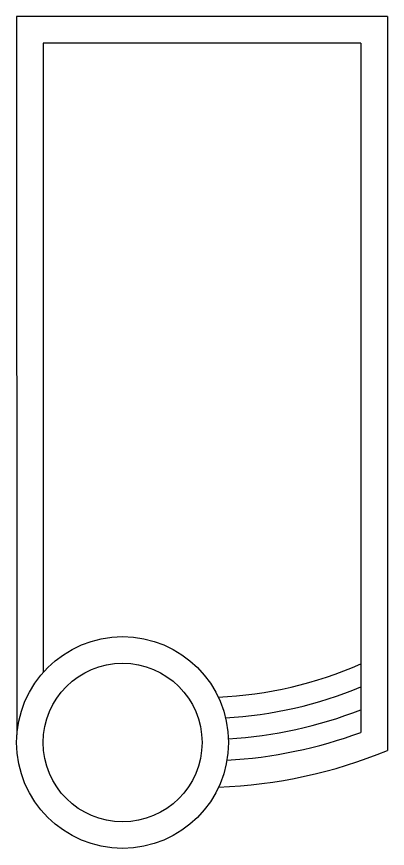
# Model space of a CAD drawing. Header units: inches. Extents: x 2870606 to 3671143, y -733551 to -473558.
# Drawn here: x 2884906 to 2888406, y -488271 to -480414 of the extents above; entities that cross this region are included whole.
import ezdxf

# ---------------------------------------------------------------- set-up
doc = ezdxf.new("R2010")
doc.units = ezdxf.units.IN
doc.header["$MEASUREMENT"] = 0

msp = doc.modelspace()

# ---------------------------------------------------------------- linework, layer by layer
at = {"color": 7}
for p, q in [((2884905.64, -480414), (2884908.37, -487197.11)), ((2888405.64, -480414), (2884905.64, -480414)), ((2888405.64, -480414), (2888405.64, -487345.63)), ((2885155.64, -480664), (2885155.64, -486609.53)), ((2888155.64, -480664), (2885155.64, -480664)), ((2888155.64, -480664), (2888155.64, -487175.33))]:
    msp.add_line(p, q, dxfattribs=at)
for radius in [1000, 750]:
    msp.add_circle((2885905.64, -487270.97), radius, dxfattribs=at)
for radius, start, end in [(3707.94, 272.343015, 293.838578), (3907.94, 273.243662, 292.559302), (4107.94, 273.461437, 291.39571), (4307.94, 273.121144, 290.357124), (4557.94, 271.958568, 292.559302)]:
    msp.add_arc((2886657.03, -483136.46), radius, start, end, dxfattribs=at)

doc.saveas('drawing.dxf')
